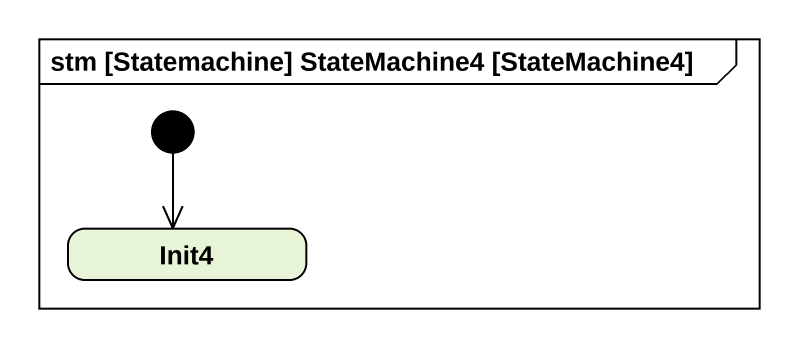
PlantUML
@startuml
mainframe stm [Statemachine] StateMachine4 [StateMachine4]
hide empty description
state Init4
[*] --> Init4
@enduml
